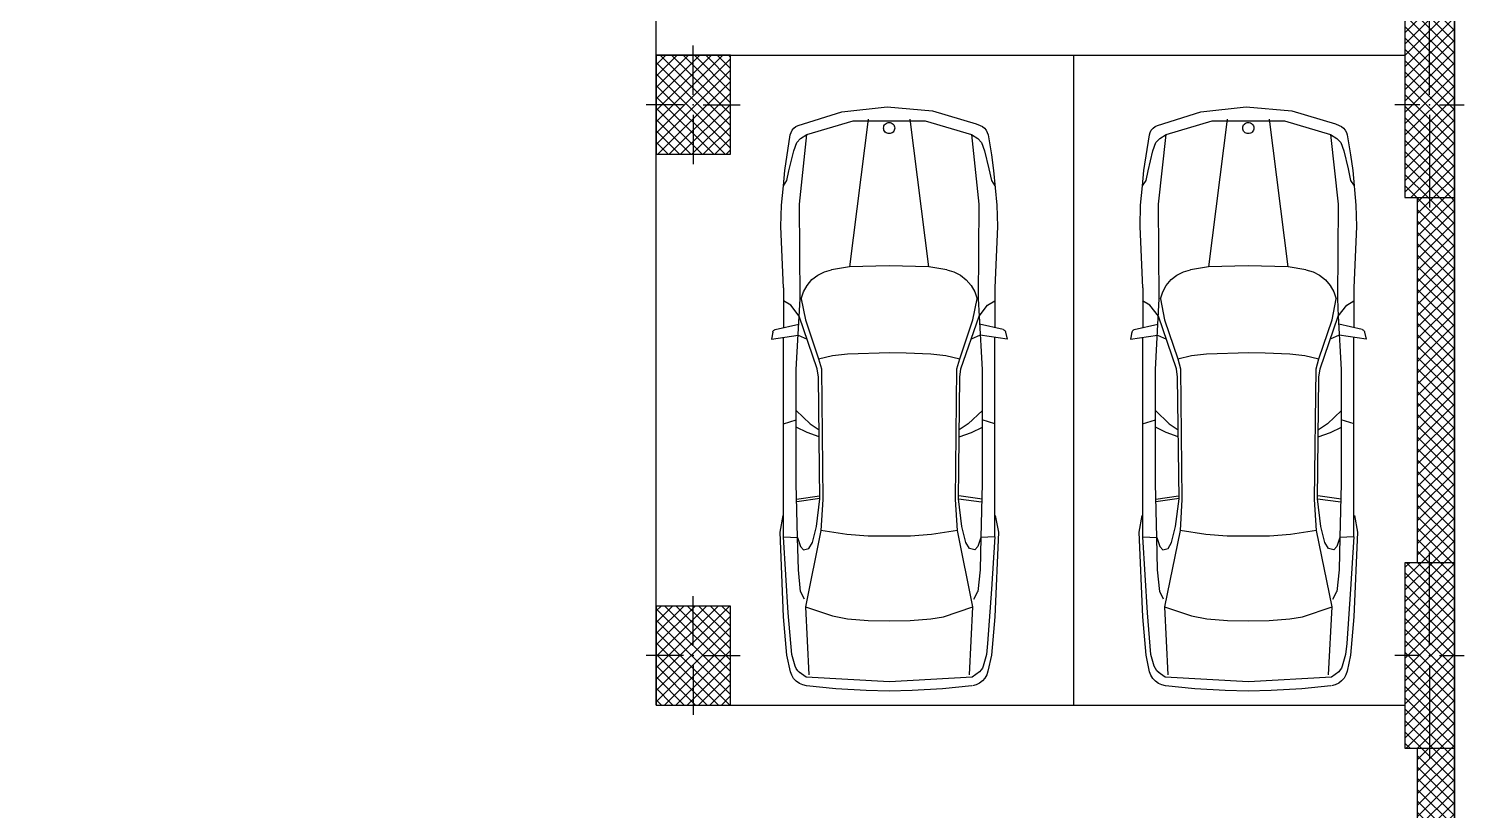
# Model space of a CAD drawing. Extents: x 613552 to 673048, y -929939 to -887889.
# Drawn here: x 651785 to 663385, y -911280 to -904964 of the extents above; entities that cross this region are included whole.
import ezdxf

# ---------------------------------------------------------------- set-up
doc = ezdxf.new("R2010")
doc.units = 0
for name, color, linetype in [('AAA_MOBILJE_PEN_NO__61', 251, 'CONTINUOUS'), ('DRAWING___FIGURE_PEN_NO__9', 132, 'CONTINUOUS'), ('STRUCTURAL_-_BEARING', 7, 'CONTINUOUS'), ('STRUCTURAL_-_BEARING_PEN_0', 14, 'CONTINUOUS'), ('STRUCTURAL_-_BEARING_PEN_1', 251, 'CONTINUOUS'), ('STRUCTURAL_-_BEARING_PEN_N', 7, 'CONTINUOUS')]:
    doc.layers.add(name, color=color, linetype=linetype)

# ---------------------------------------------------------------- blocks, each defined once
blk = doc.blocks.new('SLAB_1', base_point=(539566, -896140))
at = {"layer": 'STRUCTURAL_-_BEARING_PEN_N', "color": 7, "linetype": 'CONTINUOUS', "flags": 128}
blk.add_lwpolyline([(539566, -896140), (584366, -896140), (584366, -921140), (539566, -921140)], close=True, dxfattribs=at)
blk = doc.blocks.new('*X108')
at = {"layer": 'STRUCTURAL_-_BEARING_PEN_1', "color": 251, "linetype": 'CONTINUOUS'}
for p, q in [((584066, -910892), (584068, -910890)), ((584066, -910984), (584160, -910890)), ((584066, -911075), (584252, -910890)), ((584066, -911167), (584344, -910890)), ((584366, -911248), (584066, -910948)), ((584066, -911259), (584366, -910959)), ((584366, -911156), (584100, -910890)), ((584366, -911064), (584192, -910890)), ((584366, -910972), (584284, -910890)), ((584366, -911340), (584066, -911040)), ((584066, -911351), (584366, -911051)), ((584366, -911432), (584066, -911132)), ((584066, -911443), (584366, -911143)), ((584366, -911523), (584066, -911223)), ((584066, -911535), (584366, -911235)), ((584366, -911615), (584066, -911315)), ((584066, -911627), (584366, -911327)), ((584366, -911707), (584066, -911407)), ((584066, -911719), (584366, -911419)), ((584366, -911799), (584066, -911499)), ((584066, -911811), (584366, -911511)), ((584366, -911891), (584066, -911591)), ((584066, -911903), (584366, -911603)), ((584366, -911983), (584066, -911683)), ((584066, -911995), (584366, -911695)), ((584366, -912075), (584066, -911775)), ((584066, -912087), (584366, -911787)), ((584366, -912167), (584066, -911867)), ((584066, -912179), (584366, -911879)), ((584366, -912259), (584066, -911959)), ((584066, -912270), (584366, -911970)), ((584366, -912351), (584066, -912051)), ((584066, -912362), (584366, -912062)), ((584366, -912443), (584066, -912143)), ((584066, -912454), (584366, -912154)), ((584366, -912535), (584066, -912235)), ((584066, -912546), (584366, -912246)), ((584366, -912627), (584066, -912327)), ((584066, -912638), (584366, -912338)), ((584366, -912718), (584066, -912418)), ((584066, -912730), (584366, -912430)), ((584366, -912810), (584066, -912510)), ((584066, -912822), (584366, -912522)), ((584366, -912902), (584066, -912602)), ((584066, -912914), (584366, -912614)), ((584366, -912994), (584066, -912694)), ((584066, -913006), (584366, -912706)), ((584366, -913086), (584066, -912786)), ((584066, -913098), (584366, -912798)), ((584366, -913178), (584066, -912878)), ((584066, -913190), (584366, -912890)), ((584366, -913270), (584066, -912970)), ((584066, -913282), (584366, -912982)), ((584366, -913362), (584066, -913062)), ((584066, -913374), (584366, -913074)), ((584366, -913454), (584066, -913154)), ((584066, -913465), (584366, -913165)), ((584366, -913546), (584066, -913246)), ((584066, -913557), (584366, -913257)), ((584366, -913638), (584066, -913338)), ((584066, -913649), (584366, -913349)), ((584366, -913730), (584066, -913430)), ((584066, -913741), (584366, -913441)), ((584366, -913822), (584066, -913522)), ((584066, -913833), (584366, -913533)), ((584366, -913914), (584066, -913614)), ((584066, -913925), (584366, -913625)), ((584366, -914005), (584066, -913705)), ((584066, -914017), (584366, -913717)), ((584366, -914097), (584066, -913797)), ((584066, -914109), (584366, -913809)), ((584317, -914140), (584066, -913889)), ((584225, -914140), (584066, -913981)), ((584127, -914140), (584366, -913901)), ((584133, -914140), (584066, -914073)), ((584219, -914140), (584366, -913993)), ((584311, -914140), (584366, -914085))]:
    blk.add_line(p, q, dxfattribs=at)
blk = doc.blocks.new('*X109')
at = {"layer": 'STRUCTURAL_-_BEARING_PEN_1', "color": 251, "linetype": 'CONTINUOUS'}
for p, q in [((584066, -906479), (584106, -906440)), ((584066, -906571), (584198, -906440)), ((584066, -906663), (584290, -906440)), ((584366, -906743), (584066, -906443)), ((584366, -906652), (584155, -906440)), ((584366, -906560), (584247, -906440)), ((584366, -906468), (584339, -906440)), ((584066, -906755), (584366, -906455)), ((584366, -906835), (584066, -906535)), ((584066, -906847), (584366, -906547)), ((584366, -906927), (584066, -906627)), ((584066, -906939), (584366, -906639)), ((584366, -907019), (584066, -906719)), ((584066, -907031), (584366, -906731)), ((584366, -907111), (584066, -906811)), ((584066, -907123), (584366, -906823)), ((584366, -907203), (584066, -906903)), ((584066, -907215), (584366, -906915)), ((584366, -907295), (584066, -906995)), ((584066, -907307), (584366, -907007)), ((584366, -907387), (584066, -907087)), ((584066, -907399), (584366, -907099)), ((584366, -907479), (584066, -907179)), ((584066, -907490), (584366, -907190)), ((584366, -907571), (584066, -907271)), ((584066, -907582), (584366, -907282)), ((584366, -907663), (584066, -907363)), ((584066, -907674), (584366, -907374)), ((584366, -907755), (584066, -907455)), ((584066, -907766), (584366, -907466)), ((584366, -907847), (584066, -907547)), ((584066, -907858), (584366, -907558)), ((584366, -907938), (584066, -907638)), ((584066, -907950), (584366, -907650)), ((584366, -908030), (584066, -907730)), ((584066, -908042), (584366, -907742)), ((584366, -908122), (584066, -907822)), ((584066, -908134), (584366, -907834)), ((584366, -908214), (584066, -907914)), ((584066, -908226), (584366, -907926)), ((584366, -908306), (584066, -908006)), ((584066, -908318), (584366, -908018)), ((584366, -908398), (584066, -908098)), ((584066, -908410), (584366, -908110)), ((584366, -908490), (584066, -908190)), ((584066, -908502), (584366, -908202)), ((584366, -908582), (584066, -908282)), ((584066, -908594), (584366, -908294)), ((584366, -908674), (584066, -908374)), ((584066, -908685), (584366, -908385)), ((584366, -908766), (584066, -908466)), ((584066, -908777), (584366, -908477)), ((584366, -908858), (584066, -908558)), ((584066, -908869), (584366, -908569)), ((584366, -908950), (584066, -908650)), ((584066, -908961), (584366, -908661)), ((584366, -909042), (584066, -908742)), ((584066, -909053), (584366, -908753)), ((584366, -909133), (584066, -908833)), ((584066, -909145), (584366, -908845)), ((584366, -909225), (584066, -908925)), ((584066, -909237), (584366, -908937)), ((584366, -909317), (584066, -909017)), ((584066, -909329), (584366, -909029)), ((584347, -909390), (584066, -909109)), ((584255, -909390), (584066, -909201)), ((584097, -909390), (584366, -909121)), ((584189, -909390), (584366, -909213)), ((584163, -909390), (584066, -909293)), ((584281, -909390), (584366, -909305)), ((584071, -909390), (584066, -909385))]:
    blk.add_line(p, q, dxfattribs=at)
blk = doc.blocks.new('WALL_9', base_point=(584366, -921140))
at = {"layer": 'STRUCTURAL_-_BEARING_PEN_N', "color": 7, "linetype": 'CONTINUOUS', "flags": 128}
for points in [[(584366, -921140), (584366, -896140)], [(584066, -906440), (584066, -909390)], [(584066, -910890), (584066, -914140)]]:
    blk.add_lwpolyline(points, dxfattribs=at)
at = {"layer": 'STRUCTURAL_-_BEARING_PEN_1', "color": 251, "linetype": 'CONTINUOUS'}
for name in ['*X109', '*X108']:
    blk.add_blockref(name, (0, 0), dxfattribs=at)
blk = doc.blocks.new('*X198')
at = {"layer": 'STRUCTURAL_-_BEARING', "color": 18, "linetype": 'CONTINUOUS'}
for p, q in [((577916, -905367), (577994, -905290)), ((577916, -905459), (578086, -905290)), ((577916, -905551), (578178, -905290)), ((577916, -905643), (578270, -905290)), ((577916, -905735), (578362, -905290)), ((577916, -905827), (578454, -905290)), ((577916, -905919), (578516, -905319)), ((578516, -905949), (577916, -905349)), ((578516, -905857), (577949, -905290)), ((578516, -905765), (578041, -905290)), ((578516, -905673), (578133, -905290)), ((578516, -905582), (578225, -905290)), ((578516, -905490), (578317, -905290)), ((578516, -905398), (578408, -905290)), ((578516, -905306), (578500, -905290)), ((577916, -906011), (578516, -905411)), ((578516, -906041), (577916, -905441)), ((577929, -906090), (578516, -905503)), ((578473, -906090), (577916, -905533)), ((578381, -906090), (577916, -905625)), ((578021, -906090), (578516, -905595)), ((578289, -906090), (577916, -905717)), ((578113, -906090), (578516, -905687)), ((578197, -906090), (577916, -905809)), ((578205, -906090), (578516, -905778)), ((578105, -906090), (577916, -905901)), ((578297, -906090), (578516, -905870)), ((578389, -906090), (578516, -905962)), ((578013, -906090), (577916, -905993)), ((577922, -906090), (577916, -906085)), ((578481, -906090), (578516, -906054))]:
    blk.add_line(p, q, dxfattribs=at)
blk = doc.blocks.new('COLUMN_29', base_point=(578216, -905690))
at = {"layer": 'STRUCTURAL_-_BEARING_PEN_0', "color": 14, "linetype": 'CONTINUOUS', "flags": 128}
blk.add_lwpolyline([(577916, -906090), (578516, -906090), (578516, -905290), (577916, -905290)], close=True, dxfattribs=at)
at = {"layer": 'STRUCTURAL_-_BEARING_PEN_N', "color": 7, "linetype": 'CONTINUOUS'}
for p, q in [((578216, -905610), (578216, -905210)), ((578136, -905690), (577836, -905690)), ((578296, -905690), (578596, -905690)), ((578216, -905770), (578216, -906170))]:
    blk.add_line(p, q, dxfattribs=at)
blk.add_point((578216, -905690), dxfattribs=at)
at = {"layer": 'STRUCTURAL_-_BEARING', "color": 18, "linetype": 'CONTINUOUS'}
blk.add_blockref('*X198', (0, 0), dxfattribs=at)
blk = doc.blocks.new('*X200')
at = {"layer": 'STRUCTURAL_-_BEARING', "color": 18, "linetype": 'CONTINUOUS'}
for p, q in [((583966, -909429), (584006, -909390)), ((583966, -909521), (584097, -909390)), ((583966, -909613), (584189, -909390)), ((583966, -909705), (584281, -909390)), ((583966, -909797), (584366, -909397)), ((584366, -909777), (583979, -909390)), ((584366, -909685), (584071, -909390)), ((584366, -909593), (584163, -909390)), ((584366, -909501), (584255, -909390)), ((584366, -909409), (584347, -909390)), ((584366, -909869), (583966, -909469)), ((583966, -909889), (584366, -909489)), ((584366, -909961), (583966, -909561)), ((583966, -909980), (584366, -909580)), ((584366, -910053), (583966, -909653)), ((583966, -910072), (584366, -909672)), ((584366, -910145), (583966, -909745)), ((583966, -910164), (584366, -909764)), ((584366, -910237), (583966, -909837)), ((583966, -910256), (584366, -909856)), ((584366, -910328), (583966, -909928)), ((583966, -910348), (584366, -909948)), ((584366, -910420), (583966, -910020)), ((583966, -910440), (584366, -910040)), ((584366, -910512), (583966, -910112)), ((583966, -910532), (584366, -910132)), ((584366, -910604), (583966, -910204)), ((583966, -910624), (584366, -910224)), ((584366, -910696), (583966, -910296)), ((583966, -910716), (584366, -910316)), ((584366, -910788), (583966, -910388)), ((583966, -910808), (584366, -910408)), ((584366, -910880), (583966, -910480)), ((583976, -910890), (584366, -910500)), ((584284, -910890), (583966, -910572)), ((584068, -910890), (584366, -910592)), ((584192, -910890), (583966, -910664)), ((584160, -910890), (584366, -910684)), ((584100, -910890), (583966, -910756)), ((584008, -910890), (583966, -910848)), ((584252, -910890), (584366, -910775)), ((584344, -910890), (584366, -910867))]:
    blk.add_line(p, q, dxfattribs=at)
blk = doc.blocks.new('COLUMN_31', base_point=(584166, -910140))
at = {"layer": 'STRUCTURAL_-_BEARING_PEN_0', "color": 14, "linetype": 'CONTINUOUS', "flags": 128}
blk.add_lwpolyline([(583966, -910890), (584366, -910890), (584366, -909390), (583966, -909390)], close=True, dxfattribs=at)
at = {"layer": 'STRUCTURAL_-_BEARING_PEN_N', "color": 7, "linetype": 'CONTINUOUS'}
for p, q in [((584166, -910060), (584166, -909310)), ((584086, -910140), (583886, -910140)), ((584246, -910140), (584446, -910140)), ((584166, -910220), (584166, -910970))]:
    blk.add_line(p, q, dxfattribs=at)
blk.add_point((584166, -910140), dxfattribs=at)
at = {"layer": 'STRUCTURAL_-_BEARING', "color": 18, "linetype": 'CONTINUOUS'}
blk.add_blockref('*X200', (0, 0), dxfattribs=at)
blk = doc.blocks.new('*X206')
at = {"layer": 'STRUCTURAL_-_BEARING', "color": 18, "linetype": 'CONTINUOUS'}
for p, q in [((577916, -909780), (577956, -909740)), ((577916, -909872), (578048, -909740)), ((577916, -909963), (578140, -909740)), ((577916, -910055), (578232, -909740)), ((577916, -910147), (578324, -909740)), ((577916, -910239), (578416, -909740)), ((577916, -910331), (578508, -909740)), ((578516, -910362), (577916, -909762)), ((578516, -910270), (577987, -909740)), ((578516, -910178), (578078, -909740)), ((578516, -910086), (578170, -909740)), ((578516, -909994), (578262, -909740)), ((578516, -909902), (578354, -909740)), ((578516, -909810), (578446, -909740)), ((577916, -910423), (578516, -909823)), ((578516, -910454), (577916, -909854)), ((577916, -910515), (578516, -909915)), ((578511, -910540), (577916, -909945)), ((578419, -910540), (577916, -910037)), ((577984, -910540), (578516, -910007)), ((578327, -910540), (577916, -910129)), ((578075, -910540), (578516, -910099)), ((578235, -910540), (577916, -910221)), ((578167, -910540), (578516, -910191)), ((578143, -910540), (577916, -910313)), ((578259, -910540), (578516, -910283)), ((578351, -910540), (578516, -910375)), ((578051, -910540), (577916, -910405)), ((577959, -910540), (577916, -910497)), ((578443, -910540), (578516, -910467))]:
    blk.add_line(p, q, dxfattribs=at)
blk = doc.blocks.new('COLUMN_37', base_point=(578216, -910140))
at = {"layer": 'STRUCTURAL_-_BEARING_PEN_0', "color": 14, "linetype": 'CONTINUOUS', "flags": 128}
blk.add_lwpolyline([(577916, -910540), (578516, -910540), (578516, -909740), (577916, -909740)], close=True, dxfattribs=at)
at = {"layer": 'STRUCTURAL_-_BEARING_PEN_N', "color": 7, "linetype": 'CONTINUOUS'}
for p, q in [((578216, -910060), (578216, -909660)), ((578136, -910140), (577836, -910140)), ((578296, -910140), (578596, -910140)), ((578216, -910220), (578216, -910620))]:
    blk.add_line(p, q, dxfattribs=at)
blk.add_point((578216, -910140), dxfattribs=at)
at = {"layer": 'STRUCTURAL_-_BEARING', "color": 18, "linetype": 'CONTINUOUS'}
blk.add_blockref('*X206', (0, 0), dxfattribs=at)
blk = doc.blocks.new('*X209')
at = {"layer": 'STRUCTURAL_-_BEARING', "color": 18, "linetype": 'CONTINUOUS'}
for p, q in [((583966, -905017), (584043, -904940)), ((583966, -905109), (584135, -904940)), ((583966, -905200), (584227, -904940)), ((583966, -905292), (584319, -904940)), ((584366, -905365), (583966, -904965)), ((583966, -905384), (584366, -904984)), ((584366, -905273), (584034, -904940)), ((584366, -905181), (584125, -904940)), ((584366, -905089), (584217, -904940)), ((584366, -904997), (584309, -904940)), ((584366, -905457), (583966, -905057)), ((583966, -905476), (584366, -905076)), ((584366, -905548), (583966, -905148)), ((583966, -905568), (584366, -905168)), ((584366, -905640), (583966, -905240)), ((583966, -905660), (584366, -905260)), ((584366, -905732), (583966, -905332)), ((583966, -905752), (584366, -905352)), ((584366, -905824), (583966, -905424)), ((583966, -905844), (584366, -905444)), ((584366, -905916), (583966, -905516)), ((583966, -905936), (584366, -905536)), ((584366, -906008), (583966, -905608)), ((583966, -906028), (584366, -905628)), ((584366, -906100), (583966, -905700)), ((583966, -906120), (584366, -905720)), ((584366, -906192), (583966, -905792)), ((583966, -906212), (584366, -905812)), ((584366, -906284), (583966, -905884)), ((583966, -906304), (584366, -905904)), ((584366, -906376), (583966, -905976)), ((583966, -906395), (584366, -905995)), ((584339, -906440), (583966, -906068)), ((584014, -906440), (584366, -906087)), ((584247, -906440), (583966, -906160)), ((584106, -906440), (584366, -906179)), ((584155, -906440), (583966, -906252)), ((584198, -906440), (584366, -906271)), ((584063, -906440), (583966, -906343)), ((583971, -906440), (583966, -906435)), ((584290, -906440), (584366, -906363))]:
    blk.add_line(p, q, dxfattribs=at)
blk = doc.blocks.new('COLUMN_40', base_point=(584166, -905690))
at = {"layer": 'STRUCTURAL_-_BEARING_PEN_0', "color": 14, "linetype": 'CONTINUOUS', "flags": 128}
blk.add_lwpolyline([(583966, -906440), (584366, -906440), (584366, -904940), (583966, -904940)], close=True, dxfattribs=at)
at = {"layer": 'STRUCTURAL_-_BEARING_PEN_N', "color": 7, "linetype": 'CONTINUOUS'}
for p, q in [((584166, -905610), (584166, -904860)), ((584086, -905690), (583886, -905690)), ((584246, -905690), (584446, -905690)), ((584166, -905770), (584166, -906520))]:
    blk.add_line(p, q, dxfattribs=at)
blk.add_point((584166, -905690), dxfattribs=at)
at = {"layer": 'STRUCTURAL_-_BEARING', "color": 18, "linetype": 'CONTINUOUS'}
blk.add_blockref('*X209', (0, 0), dxfattribs=at)

msp = doc.modelspace()

# ---------------------------------------------------------------- linework, layer by layer
at = {"layer": 'AAA_MOBILJE_PEN_NO__61', "color": 251, "linetype": 'CONTINUOUS'}
for p, q in [((658738, -905596), (658738, -905596)), ((661640, -905596), (661640, -905596)), ((658073, -905820), (658447, -905709)), ((658568, -905695), (658417, -906889)), ((658447, -905709), (659029, -905709)), ((659059, -906889), (658908, -905695)), ((659029, -905709), (659403, -905820)), ((659442, -905734), (659472, -905746)), ((660975, -905820), (661348, -905709)), ((661469, -905695), (661318, -906889)), ((661348, -905709), (661931, -905709)), ((661961, -906889), (661810, -905695)), ((661931, -905709), (662305, -905820)), ((662344, -905734), (662374, -905746)), ((657894, -906110), (657939, -905823)), ((657991, -905884), (658022, -905851)), ((658013, -906381), (658073, -905820)), ((658022, -905851), (658073, -905820)), ((659403, -905820), (659454, -905851)), ((659403, -905820), (659463, -906381)), ((659454, -905851), (659485, -905884)), ((659537, -905823), (659564, -905984)), ((660795, -906110), (660841, -905823)), ((660893, -905884), (660924, -905851)), ((660914, -906381), (660975, -905820)), ((660924, -905851), (660975, -905820)), ((662305, -905820), (662356, -905851)), ((662305, -905820), (662365, -906381)), ((662356, -905851), (662387, -905884)), ((662438, -905823), (662466, -905984)), ((657928, -906112), (657967, -905950)), ((657967, -905950), (657991, -905884)), ((659485, -905884), (659509, -905950)), ((659509, -905950), (659544, -906097)), ((660830, -906112), (660869, -905950)), ((660869, -905950), (660893, -905884)), ((662387, -905884), (662411, -905950)), ((662411, -905950), (662446, -906097)), ((659564, -905984), (659582, -906110)), ((662466, -905984), (662484, -906110)), ((657883, -906234), (657894, -906110)), ((657883, -906234), (657912, -906191)), ((657912, -906191), (657928, -906112)), ((659544, -906097), (659564, -906191)), ((659564, -906191), (659592, -906234)), ((659582, -906110), (659607, -906390)), ((660785, -906234), (660795, -906110)), ((660785, -906234), (660814, -906191)), ((660814, -906191), (660830, -906112)), ((662446, -906097), (662466, -906191)), ((662466, -906191), (662494, -906234)), ((662484, -906110), (662509, -906390)), ((657868, -906390), (657883, -906234)), ((660770, -906390), (660785, -906234)), ((657863, -906562), (657868, -906390)), ((658018, -907146), (658013, -906381)), ((659463, -906381), (659458, -907146)), ((659607, -906390), (659613, -906562)), ((660765, -906562), (660770, -906390)), ((660920, -907146), (660914, -906381)), ((662365, -906381), (662360, -907146)), ((662509, -906390), (662515, -906562)), ((657885, -907059), (657863, -906562)), ((659613, -906562), (659591, -907059)), ((660787, -907059), (660765, -906562)), ((662515, -906562), (662493, -907059)), ((658417, -906889), (658272, -906913)), ((658738, -906879), (658417, -906889)), ((659059, -906889), (658738, -906879)), ((659203, -906913), (659059, -906889)), ((661318, -906889), (661174, -906913)), ((661640, -906879), (661318, -906889)), ((661961, -906889), (661640, -906879)), ((662105, -906913), (661961, -906889)), ((657885, -907059), (657885, -907380)), ((659591, -907059), (659591, -907380)), ((660787, -907059), (660787, -907380)), ((662493, -907059), (662493, -907380)), ((657943, -907197), (657884, -907164)), ((658011, -907286), (657943, -907197)), ((657987, -907717), (658018, -907146)), ((658028, -907147), (658061, -907316)), ((659415, -907316), (659448, -907147)), ((659458, -907146), (659465, -907286)), ((659465, -907286), (659533, -907197)), ((659533, -907197), (659592, -907164)), ((660845, -907197), (660786, -907164)), ((660913, -907286), (660845, -907197)), ((660889, -907717), (660920, -907146)), ((660930, -907147), (660962, -907316)), ((662317, -907316), (662350, -907147)), ((662360, -907146), (662366, -907286)), ((662366, -907286), (662435, -907197)), ((662435, -907197), (662493, -907164)), ((657816, -907396), (658008, -907351)), ((658157, -907712), (658011, -907286)), ((658061, -907316), (658168, -907631)), ((659308, -907631), (659415, -907316)), ((659318, -907712), (659465, -907286)), ((659465, -907286), (659489, -907717)), ((659659, -907396), (659468, -907351)), ((660718, -907396), (660910, -907351)), ((661059, -907712), (660913, -907286)), ((660962, -907316), (661070, -907631)), ((662210, -907631), (662317, -907316)), ((662220, -907712), (662366, -907286)), ((662366, -907286), (662391, -907717)), ((662561, -907396), (662370, -907351)), ((657798, -907415), (657786, -907472)), ((657786, -907472), (658003, -907440)), ((657885, -909069), (657885, -907458)), ((658003, -907440), (658076, -907474)), ((659473, -907440), (659400, -907474)), ((659690, -907472), (659473, -907440)), ((659591, -909069), (659591, -907458)), ((659678, -907415), (659690, -907472)), ((660699, -907415), (660687, -907472)), ((660687, -907472), (660905, -907440)), ((660787, -909069), (660787, -907458)), ((660905, -907440), (660978, -907474)), ((662374, -907440), (662302, -907474)), ((662592, -907472), (662374, -907440)), ((662493, -909069), (662493, -907458)), ((662580, -907415), (662592, -907472)), ((658280, -907604), (658401, -907590)), ((658401, -907590), (658742, -907580)), ((658742, -907580), (658875, -907584)), ((658875, -907584), (659075, -907590)), ((659075, -907590), (659195, -907604)), ((661182, -907604), (661303, -907590)), ((661303, -907590), (661644, -907580)), ((661644, -907580), (661776, -907584)), ((661776, -907584), (661976, -907590)), ((661976, -907590), (662097, -907604)), ((657987, -908640), (657987, -907717)), ((658167, -907780), (658157, -907712)), ((658168, -907631), (658280, -907604)), ((658168, -907631), (658191, -907713)), ((658191, -907713), (658202, -908768)), ((659195, -907604), (659308, -907631)), ((659274, -908768), (659285, -907713)), ((659285, -907713), (659308, -907631)), ((659309, -907780), (659318, -907712)), ((659489, -907717), (659489, -908640)), ((660889, -908640), (660889, -907717)), ((661069, -907780), (661059, -907712)), ((661070, -907631), (661182, -907604)), ((661070, -907631), (661092, -907713)), ((661092, -907713), (661104, -908768)), ((662097, -907604), (662210, -907631)), ((662175, -908768), (662187, -907713)), ((662187, -907713), (662210, -907631)), ((662210, -907780), (662220, -907712)), ((662391, -907717), (662391, -908640)), ((658178, -908763), (658167, -907780)), ((659298, -908763), (659309, -907780)), ((661080, -908763), (661069, -907780)), ((662200, -908763), (662210, -907780)), ((657987, -908050), (658099, -908158)), ((659491, -908048), (659377, -908158)), ((660889, -908050), (661001, -908158)), ((662393, -908048), (662279, -908158)), ((657884, -908158), (657987, -908126)), ((658099, -908158), (658172, -908206)), ((659377, -908158), (659304, -908206)), ((659402, -908226), (659491, -908183)), ((659592, -908158), (659489, -908126)), ((660786, -908158), (660889, -908126)), ((661001, -908158), (661074, -908206)), ((662279, -908158), (662206, -908206)), ((662304, -908226), (662393, -908183)), ((662494, -908158), (662391, -908126)), ((658074, -908226), (657987, -908184)), ((658172, -908262), (658074, -908226)), ((659303, -908262), (659402, -908226)), ((660976, -908226), (660889, -908184)), ((661074, -908262), (660976, -908226)), ((662205, -908262), (662304, -908226)), ((657998, -909076), (657987, -908640)), ((659489, -908640), (659478, -909076)), ((660900, -909076), (660889, -908640)), ((662391, -908640), (662380, -909076)), ((657990, -908765), (658174, -908738)), ((658178, -908761), (657991, -908788)), ((658150, -908986), (658178, -908763)), ((659326, -908986), (659298, -908763)), ((659298, -908763), (659485, -908788)), ((659489, -908765), (659301, -908738)), ((660892, -908765), (661076, -908738)), ((661080, -908761), (660892, -908788)), ((661052, -908986), (661080, -908763)), ((662227, -908986), (662200, -908763)), ((662200, -908763), (662387, -908788)), ((662390, -908765), (662203, -908738)), ((658202, -908768), (658186, -909019)), ((659290, -909019), (659274, -908768)), ((661104, -908768), (661088, -909019)), ((662192, -909019), (662175, -908768)), ((657856, -909032), (657881, -908898)), ((658119, -909117), (658150, -908986)), ((659357, -909117), (659326, -908986)), ((659595, -908898), (659620, -909032)), ((660758, -909032), (660782, -908898)), ((661020, -909117), (661052, -908986)), ((662259, -909117), (662227, -908986)), ((662497, -908898), (662521, -909032)), ((657885, -909716), (657856, -909032)), ((657885, -909069), (657998, -909076)), ((657922, -909685), (657885, -909069)), ((657998, -909076), (658022, -909148)), ((658004, -909337), (657998, -909076)), ((658186, -909019), (658061, -909636)), ((658395, -909052), (658186, -909019)), ((658567, -909064), (658395, -909052)), ((658735, -909066), (658567, -909064)), ((658909, -909064), (658735, -909066)), ((659081, -909052), (658909, -909064)), ((659290, -909019), (659081, -909052)), ((659415, -909636), (659290, -909019)), ((659478, -909076), (659454, -909148)), ((659478, -909076), (659472, -909337)), ((659591, -909069), (659478, -909076)), ((659591, -909069), (659564, -909493)), ((659620, -909032), (659591, -909716)), ((660787, -909716), (660758, -909032)), ((660787, -909069), (660900, -909076)), ((660824, -909685), (660787, -909069)), ((660900, -909076), (660924, -909148)), ((660905, -909337), (660900, -909076)), ((661088, -909019), (660963, -909636)), ((661297, -909052), (661088, -909019)), ((661468, -909064), (661297, -909052)), ((661636, -909066), (661468, -909064)), ((661811, -909064), (661636, -909066)), ((661982, -909052), (661811, -909064)), ((662192, -909019), (661982, -909052)), ((662317, -909636), (662192, -909019)), ((662380, -909076), (662355, -909148)), ((662380, -909076), (662374, -909337)), ((662493, -909069), (662380, -909076)), ((662493, -909069), (662466, -909493)), ((662521, -909032), (662493, -909716)), ((658022, -909148), (658046, -909174)), ((658046, -909174), (658089, -909165)), ((658089, -909165), (658119, -909117)), ((659387, -909165), (659357, -909117)), ((659429, -909174), (659387, -909165)), ((659454, -909148), (659429, -909174)), ((660924, -909148), (660948, -909174)), ((660948, -909174), (660991, -909165)), ((660991, -909165), (661020, -909117)), ((662289, -909165), (662259, -909117)), ((662331, -909174), (662289, -909165)), ((662355, -909148), (662331, -909174)), ((658022, -909512), (658004, -909337)), ((659472, -909337), (659454, -909512)), ((660924, -909512), (660905, -909337)), ((662374, -909337), (662355, -909512)), ((658053, -909575), (658022, -909512)), ((659423, -909575), (659454, -909512)), ((659564, -909493), (659533, -909932)), ((660955, -909575), (660924, -909512)), ((662324, -909575), (662355, -909512)), ((662466, -909493), (662435, -909932)), ((657952, -910021), (657922, -909685)), ((658061, -909636), (658088, -910184)), ((658061, -909636), (658280, -909709)), ((659177, -909717), (659415, -909636)), ((659387, -910184), (659415, -909636)), ((660853, -910021), (660824, -909685)), ((660963, -909636), (660990, -910184)), ((660963, -909636), (661182, -909709)), ((662079, -909717), (662317, -909636)), ((662289, -910184), (662317, -909636)), ((657912, -910027), (657885, -909716)), ((658280, -909709), (658402, -909733)), ((658402, -909733), (658569, -909746)), ((658569, -909746), (658741, -909749)), ((658741, -909749), (658907, -909746)), ((658907, -909746), (659074, -909733)), ((659074, -909733), (659177, -909717)), ((659591, -909716), (659564, -910027)), ((660814, -910027), (660787, -909716)), ((661182, -909709), (661304, -909733)), ((661304, -909733), (661471, -909746)), ((661471, -909746), (661643, -909749)), ((661643, -909749), (661808, -909746)), ((661808, -909746), (661975, -909733)), ((661975, -909733), (662079, -909717)), ((662493, -909716), (662466, -910027)), ((657940, -910160), (657912, -910027)), ((657978, -910114), (657952, -910021)), ((659524, -910021), (659498, -910114)), ((659533, -909932), (659524, -910021)), ((659564, -910027), (659536, -910156)), ((660842, -910160), (660814, -910027)), ((660880, -910114), (660853, -910021)), ((662426, -910021), (662399, -910114)), ((662435, -909932), (662426, -910021)), ((662466, -910027), (662438, -910156)), ((658067, -910203), (658010, -910164)), ((658741, -910242), (658067, -910203)), ((659409, -910203), (658741, -910242)), ((659469, -910160), (659409, -910203)), ((660968, -910203), (660912, -910164)), ((661642, -910242), (660968, -910203)), ((662311, -910203), (661642, -910242)), ((662371, -910160), (662311, -910203)), ((658306, -910299), (658070, -910274)), ((658552, -910313), (658306, -910299)), ((658738, -910318), (658552, -910313)), ((658924, -910313), (658738, -910318)), ((659170, -910299), (658924, -910313)), ((659406, -910274), (659170, -910299)), ((661207, -910299), (660972, -910274)), ((661454, -910313), (661207, -910299)), ((661640, -910318), (661454, -910313)), ((661825, -910313), (661640, -910318)), ((662072, -910299), (661825, -910313)), ((662308, -910274), (662072, -910299))]:
    msp.add_line(p, q, dxfattribs=at)
for points in [[(658003, -905746), (658355, -905635), (658722, -905596), (659089, -905629), (659442, -905734)], [(660905, -905746), (661257, -905635), (661623, -905596), (661991, -905629), (662344, -905734)], [(657939, -905823), (657945, -905803), (657955, -905785), (657968, -905768), (657984, -905755), (658003, -905746)], [(659472, -905746), (659491, -905755), (659508, -905768), (659521, -905785), (659531, -905803), (659537, -905823)], [(660841, -905823), (660846, -905803), (660856, -905785), (660870, -905768), (660886, -905755), (660905, -905746)], [(662374, -905746), (662393, -905755), (662410, -905768), (662423, -905785), (662433, -905803), (662438, -905823)], [(658027, -907147), (658046, -907090), (658075, -907038), (658114, -906992), (658161, -906955), (658215, -906929), (658272, -906913)], [(659203, -906913), (659261, -906929), (659314, -906956), (659361, -906993), (659400, -907038), (659429, -907090), (659448, -907147)], [(660929, -907147), (660948, -907090), (660977, -907038), (661016, -906992), (661063, -906955), (661117, -906929), (661174, -906913)], [(662105, -906913), (662163, -906929), (662216, -906956), (662263, -906993), (662302, -907038), (662331, -907090), (662350, -907147)], [(657798, -907415), (657799, -907411), (657801, -907407), (657804, -907403), (657808, -907400), (657812, -907398), (657816, -907396)], [(659659, -907396), (659664, -907398), (659668, -907400), (659672, -907403), (659675, -907407), (659677, -907411), (659678, -907415)], [(660699, -907415), (660701, -907411), (660703, -907407), (660706, -907403), (660710, -907400), (660714, -907398), (660718, -907396)], [(662561, -907396), (662566, -907398), (662570, -907400), (662573, -907403), (662576, -907407), (662579, -907411), (662580, -907415)], [(658017, -910169), (658000, -910154), (657987, -910135), (657978, -910114)], [(659536, -910156), (659527, -910185), (659512, -910211), (659492, -910234), (659468, -910253), (659441, -910266), (659411, -910273)], [(659498, -910114), (659491, -910131), (659481, -910146), (659469, -910160)], [(660919, -910169), (660902, -910154), (660889, -910135), (660880, -910114)], [(662438, -910156), (662429, -910185), (662414, -910211), (662394, -910234), (662370, -910253), (662342, -910266), (662313, -910273)], [(662399, -910114), (662393, -910131), (662383, -910146), (662371, -910160)], [(658070, -910274), (658040, -910267), (658012, -910255), (657987, -910237), (657966, -910215), (657951, -910189), (657940, -910160)], [(660972, -910274), (660942, -910267), (660914, -910255), (660889, -910237), (660868, -910215), (660852, -910189), (660842, -910160)]]:
    msp.add_lwpolyline(points, dxfattribs=at)
for points in [[(658738, -905722), (658747, -905723), (658755, -905726), (658763, -905730), (658770, -905735), (658775, -905742), (658779, -905750), (658782, -905758), (658783, -905767), (658782, -905776), (658779, -905784), (658775, -905792), (658770, -905799), (658763, -905805), (658755, -905809), (658747, -905811), (658738, -905812), (658729, -905811), (658721, -905809), (658713, -905805), (658706, -905799), (658700, -905792), (658696, -905784), (658694, -905776), (658693, -905767), (658694, -905758), (658696, -905750), (658700, -905742), (658706, -905735), (658713, -905730), (658721, -905726), (658729, -905723)], [(661640, -905722), (661648, -905723), (661657, -905726), (661665, -905730), (661671, -905735), (661677, -905742), (661681, -905750), (661684, -905758), (661685, -905767), (661684, -905776), (661681, -905784), (661677, -905792), (661671, -905799), (661665, -905805), (661657, -905809), (661648, -905811), (661640, -905812), (661631, -905811), (661622, -905809), (661615, -905805), (661608, -905799), (661602, -905792), (661598, -905784), (661596, -905776), (661595, -905767), (661596, -905758), (661598, -905750), (661602, -905742), (661608, -905735), (661615, -905730), (661622, -905726), (661631, -905723)]]:
    msp.add_lwpolyline(points, close=True, dxfattribs=at)
at = {"layer": 'DRAWING___FIGURE_PEN_NO__9', "color": 132, "linetype": 'CONTINUOUS'}
for p, q in [((656855, -910429), (656855, -896329)), ((656855, -905179), (662905, -905179)), ((660230, -910429), (660230, -905179)), ((656855, -910429), (662905, -910429))]:
    msp.add_line(p, q, dxfattribs=at)

# ---------------------------------------------------------------- block references
at = {"layer": 'STRUCTURAL_-_BEARING', "color": 7, "linetype": 'CONTINUOUS'}
msp.add_blockref('SLAB_1', (618505, -895529), dxfattribs=at)
at = {"layer": 'STRUCTURAL_-_BEARING', "color": 7}
msp.add_blockref('WALL_9', (663305, -921029), dxfattribs=at)
at = {"layer": 'STRUCTURAL_-_BEARING', "color": 14}
for name, p in [('COLUMN_40', (663105, -905579)), ('COLUMN_29', (657155, -905579)), ('COLUMN_31', (663105, -910029)), ('COLUMN_37', (657155, -910029))]:
    msp.add_blockref(name, p, dxfattribs=at)

doc.saveas('drawing.dxf')
